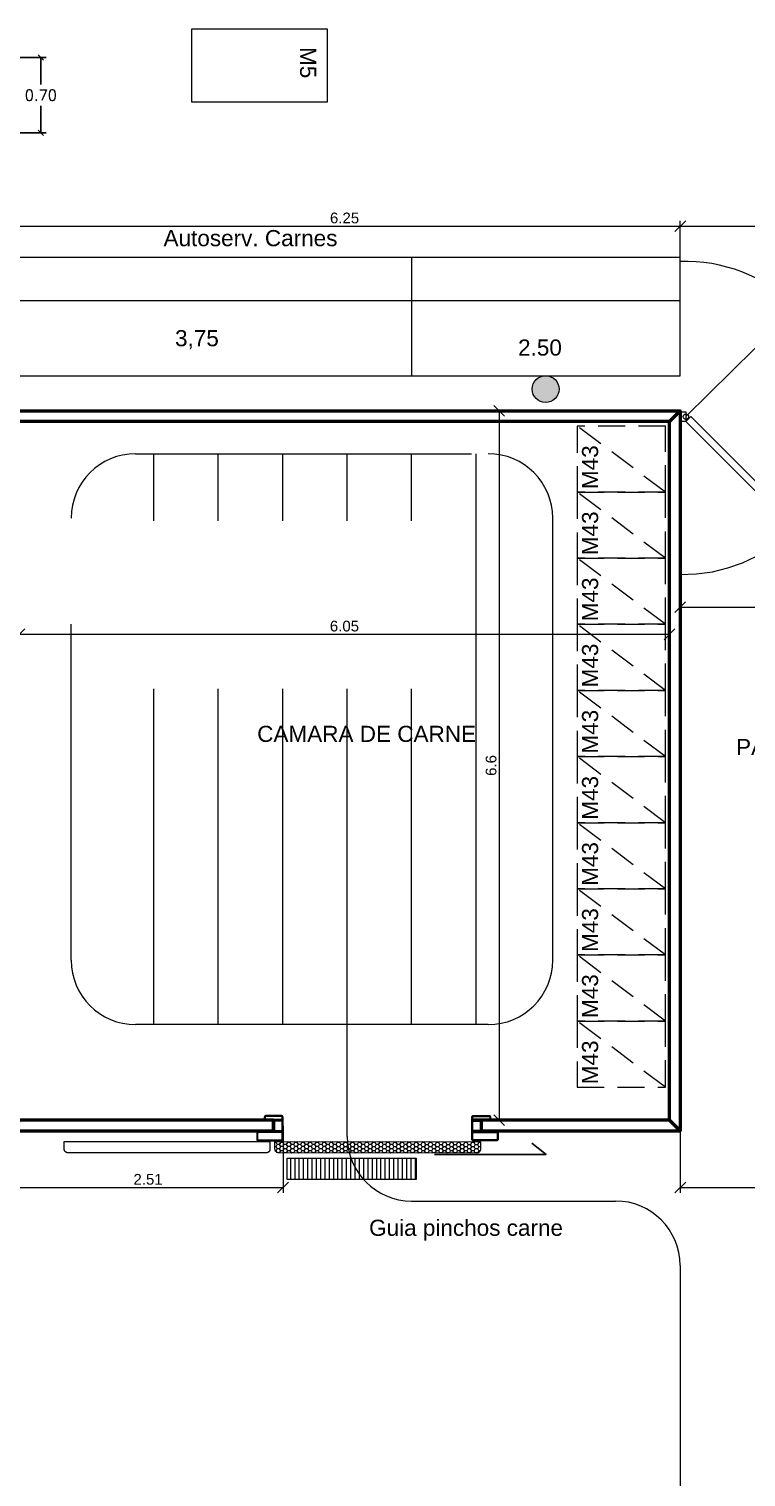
# Model space of a CAD drawing. Header units: inches. Extents: x 2 to 337, y 2 to 182.
# Drawn here: x 153.34 to 160.02, y 48.83 to 62.3 of the extents above; entities that cross this region are included whole.
import ezdxf

# ---------------------------------------------------------------- set-up
doc = ezdxf.new("R2010")
doc.units = ezdxf.units.IN
doc.header["$MEASUREMENT"] = 0
for name, pattern in [('HIDDEN2', [4.7625, 3.175, -1.5875]), ('LZ-COME$0$DASH_15', [0.375, 0.25, -0.125]), ('LÍNEAS_OCULTAS2', [0.1875, 0.125, -0.0625])]:
    doc.linetypes.add(name, pattern=pattern)
for name, color, linetype in [('(C)Paneles 60mm.', 4, 'Continuous'), ('ARQ-MUROS CAMARA', 140, 'Continuous'), ('L CARPINT', 3, 'Continuous')]:
    doc.layers.add(name, color=color, linetype=linetype)
for name, color, linetype, lineweight in [('0-EQUIPAMIENTO-LAB', 6, 'Continuous', 13), ('ARQ-REJILLAS', 4, 'Continuous', 5), ('COMESTIBLES0-EQUIP-TXT', 3, 'Continuous', 9), ('Est-Acero', 4, 'Continuous', 13), ('L COTAS', 1, 'Continuous', 9), ('L EQUIP', 6, 'Continuous', 9), ('L PANELES', 136, 'Continuous', 50), ('L PROYEC', 4, 'HIDDEN2', 9), ('smr acero', 170, 'Continuous', 15)]:
    doc.layers.add(name, color=color, linetype=linetype, lineweight=lineweight)
doc.styles.add('ARIAL', font='ARIAL.TTF')
doc.styles.add('RomanS', font='romans.shx')
doc.styles.get("Standard").update_dxf_attribs({"font": 'ARIAL.TTF'})
doc.dimstyles.new('bases 1-50', dxfattribs={"dimscale": 0.5, "dimtxt": 0.2, "dimasz": 0.1, "dimexe": 0.1, "dimexo": 0.1, "dimgap": 0.1, "dimtad": 1, "dimtih": 1, "dimtoh": 1, "dimzin": 1, "dimdsep": 46, "dimtxsty": 'RomanS', "dimblk": 'OBLIQUE', "dimcen": 0.1, "dimclrd": 256, "dimclre": 256, "dimclrt": 256, "dimadec": 0, "dimazin": 0, "dimtfac": 1, "dimtmove": 0, "dimatfit": 3, "dimfxl": 0, "dimarcsym": 0})
doc.dimstyles.new('cotas 1.50', dxfattribs={"dimscale": 0.5, "dimtxt": 0.2, "dimasz": 0.2, "dimexe": 0.1, "dimexo": 0, "dimgap": 0.05, "dimtad": 1, "dimdsep": 46, "dimtxsty": 'ARIAL', "dimblk": 'OBLIQUE', "dimcen": 0.09, "dimclrd": 256, "dimclre": 256, "dimclrt": 256, "dimadec": 0, "dimazin": 2, "dimtfac": 1, "dimtofl": 0, "dimtmove": 2, "dimatfit": 3, "dimfxl": 0, "dimtolj": 1, "dimtzin": 0, "dimlwd": -1, "dimlwe": -1, "dimarcsym": 0})

# ---------------------------------------------------------------- blocks, each defined once
blk = doc.blocks.new('PVAI')
for p, q in [((3388.779, 759.261), (3388.743, 759.226)), ((3389.399, 759.261), (3389.435, 759.226))]:
    blk.add_line(p, q)
at = {"layer": 'L EQUIP'}
for p, q in [((3387.969, 760.035), (3388.763, 760.82)), ((3387.929, 760), (3387.929, 760.07)), ((3387.929, 760.07), (3387.969, 760.07)), ((3387.969, 760.07), (3387.969, 760)), ((3387.969, 760), (3388.004, 760.035)), ((3388.004, 760.035), (3388.779, 759.261)), ((3390.174, 760.035), (3389.399, 759.261)), ((3390.209, 760), (3390.174, 760.035)), ((3390.249, 760.07), (3390.209, 760.07)), ((3390.209, 760.07), (3390.209, 760)), ((3390.249, 760), (3390.249, 760.07)), ((3387.969, 760), (3387.929, 760)), ((3387.969, 760), (3388.743, 759.226)), ((3390.209, 760), (3389.435, 759.226)), ((3390.209, 760), (3390.249, 760))]:
    blk.add_line(p, q, dxfattribs=at)
for centre in [(3387.969, 760.035), (3390.209, 760.035)]:
    blk.add_circle(centre, 0.0196, dxfattribs=at)
at = {"layer": 'L PROYEC'}
for p, q in [((3387.969, 760.035), (3388.763, 760.82)), ((3390.209, 760.035), (3389.415, 760.82)), ((3390.209, 760.035), (3389.415, 760.82))]:
    blk.add_line(p, q, dxfattribs=at)
for centre, radius, start, end in [((3387.969, 760.03), 1.12, 359.6736, 92.0467), ((3390.209, 760.03), 1.12, 87.9533, 180.3264), ((3387.943, 760.046), 1.146, 269.3146, 359.1608), ((3390.235, 760.046), 1.146, 180.8392, 270.6854)]:
    blk.add_arc(centre, radius, start, end, dxfattribs=at)
blk = doc.blocks.new('_Oblique')
at = {"color": 0, "linetype": 'ByBlock', "lineweight": -2}
blk.add_line((-0.5, -0.5), (0.5, 0.5), dxfattribs=at)
blk = doc.blocks.new('*D280')
at = {"layer": 'Defpoints', "color": 0}
for p in [(159.402, 56.926), (162.411, 56.926), (162.411, 56.926)]:
    blk.add_point(p, dxfattribs=at)
at = {"layer": 'L COTAS'}
for p, q in [((159.402, 56.926), (159.402, 56.976)), ((159.402, 56.926), (162.411, 56.926)), ((162.411, 56.926), (162.411, 56.976))]:
    blk.add_line(p, q, dxfattribs=at)
at = {"layer": 'L COTAS', "xscale": 0.1, "yscale": 0.1, "zscale": 0.1, "rotation": 180}
blk.add_blockref('_Oblique', (159.402, 56.926), dxfattribs=at)
at = {"layer": 'L COTAS', "xscale": 0.1, "yscale": 0.1, "zscale": 0.1}
blk.add_blockref('_Oblique', (162.411, 56.926), dxfattribs=at)
at = {"layer": 'L COTAS', "insert": (160.906, 57.002), "char_height": 0.1, "attachment_point": 5, "style": 'ARIAL'}
blk.add_mtext('\\A1;3.01', dxfattribs=at)
blk = doc.blocks.new('DFGSDFG')
at = {"linetype": 'LZ-COME$0$DASH_15'}
blk.add_line((0.821, -0.615), (0, 0), dxfattribs=at)
blk.add_lwpolyline([(0.821, 0), (0, 0), (0, -0.615), (0.821, -0.615)], close=True, dxfattribs=at)
blk = doc.blocks.new('*D492')
at = {"layer": 'Defpoints', "color": 0}
for p in [(153.253, 56.648), (159.304, 56.673), (159.304, 56.648)]:
    blk.add_point(p, dxfattribs=at)
at = {"layer": 'L COTAS'}
for p, q in [((153.253, 56.648), (153.253, 56.723)), ((159.304, 56.648), (159.304, 56.723)), ((153.253, 56.673), (159.304, 56.673))]:
    blk.add_line(p, q, dxfattribs=at)
at = {"layer": 'L COTAS', "xscale": 0.1, "yscale": 0.1, "zscale": 0.1, "rotation": 180}
blk.add_blockref('_Oblique', (153.253, 56.673), dxfattribs=at)
at = {"layer": 'L COTAS', "xscale": 0.1, "yscale": 0.1, "zscale": 0.1}
blk.add_blockref('_Oblique', (159.304, 56.673), dxfattribs=at)
at = {"layer": 'L COTAS', "insert": (156.278, 56.749), "char_height": 0.1, "attachment_point": 5, "style": 'ARIAL'}
blk.add_mtext('\\A1;6.05', dxfattribs=at)
blk = doc.blocks.new('*D421')
at = {"layer": 'Defpoints', "color": 0}
for p in [(159.404, 60.47), (153.154, 59.912), (159.404, 59.912)]:
    blk.add_point(p, dxfattribs=at)
at = {"layer": 'L COTAS'}
for p, q in [((153.154, 59.912), (153.154, 60.52)), ((159.404, 59.912), (159.404, 60.52)), ((153.154, 60.47), (159.404, 60.47))]:
    blk.add_line(p, q, dxfattribs=at)
at = {"layer": 'L COTAS', "xscale": 0.1, "yscale": 0.1, "zscale": 0.1, "rotation": 180}
blk.add_blockref('_Oblique', (153.154, 60.47), dxfattribs=at)
at = {"layer": 'L COTAS', "xscale": 0.1, "yscale": 0.1, "zscale": 0.1}
blk.add_blockref('_Oblique', (159.404, 60.47), dxfattribs=at)
at = {"layer": 'L COTAS', "insert": (156.279, 60.546), "char_height": 0.1, "attachment_point": 5, "style": 'ARIAL'}
blk.add_mtext('\\A1;6.25', dxfattribs=at)
blk = doc.blocks.new('*D434')
at = {"layer": 'Defpoints', "color": 0}
for p in [(162.407, 60.47), (159.404, 59.912), (162.407, 59.913)]:
    blk.add_point(p, dxfattribs=at)
at = {"layer": 'L COTAS'}
for p, q in [((159.404, 59.912), (159.404, 60.52)), ((162.407, 59.913), (162.407, 60.52)), ((159.404, 60.47), (162.407, 60.47))]:
    blk.add_line(p, q, dxfattribs=at)
at = {"layer": 'L COTAS', "xscale": 0.1, "yscale": 0.1, "zscale": 0.1, "rotation": 180}
blk.add_blockref('_Oblique', (159.404, 60.47), dxfattribs=at)
at = {"layer": 'L COTAS', "xscale": 0.1, "yscale": 0.1, "zscale": 0.1}
blk.add_blockref('_Oblique', (162.407, 60.47), dxfattribs=at)
at = {"layer": 'L COTAS', "insert": (160.905, 60.546), "char_height": 0.1, "attachment_point": 5, "style": 'ARIAL'}
blk.add_mtext('\\A1;3', dxfattribs=at)
blk = doc.blocks.new('*D497')
at = {"layer": 'Defpoints', "color": 0}
for p in [(153.193, 52.054), (155.706, 52.101), (155.706, 51.526)]:
    blk.add_point(p, dxfattribs=at)
at = {"layer": 'L COTAS'}
for p, q in [((153.193, 52.054), (153.193, 51.476)), ((155.706, 52.101), (155.706, 51.476)), ((153.193, 51.526), (155.706, 51.526))]:
    blk.add_line(p, q, dxfattribs=at)
at = {"layer": 'L COTAS', "xscale": 0.1, "yscale": 0.1, "zscale": 0.1, "rotation": 180}
blk.add_blockref('_Oblique', (153.193, 51.526), dxfattribs=at)
at = {"layer": 'L COTAS', "xscale": 0.1, "yscale": 0.1, "zscale": 0.1}
blk.add_blockref('_Oblique', (155.706, 51.526), dxfattribs=at)
at = {"layer": 'L COTAS', "insert": (154.45, 51.602), "char_height": 0.1, "attachment_point": 5, "style": 'ARIAL'}
blk.add_mtext('\\A1;2.51', dxfattribs=at)
blk = doc.blocks.new('*D498')
at = {"layer": 'Defpoints', "color": 0}
for p in [(159.404, 52.054), (162.407, 52.054), (162.407, 51.526)]:
    blk.add_point(p, dxfattribs=at)
at = {"layer": 'L COTAS'}
for p, q in [((159.404, 52.054), (159.404, 51.476)), ((162.407, 52.054), (162.407, 51.476)), ((159.404, 51.526), (162.407, 51.526))]:
    blk.add_line(p, q, dxfattribs=at)
at = {"layer": 'L COTAS', "xscale": 0.1, "yscale": 0.1, "zscale": 0.1, "rotation": 180}
blk.add_blockref('_Oblique', (159.404, 51.526), dxfattribs=at)
at = {"layer": 'L COTAS', "xscale": 0.1, "yscale": 0.1, "zscale": 0.1}
blk.add_blockref('_Oblique', (162.407, 51.526), dxfattribs=at)
at = {"layer": 'L COTAS', "insert": (160.905, 51.602), "char_height": 0.1, "attachment_point": 5, "style": 'ARIAL'}
blk.add_mtext('\\A1;3', dxfattribs=at)
blk = doc.blocks.new('*D506')
at = {"layer": 'Defpoints', "color": 0}
for p in [(157.719, 58.753), (157.719, 52.154), (157.719, 52.154)]:
    blk.add_point(p, dxfattribs=at)
at = {"layer": 'L COTAS'}
for p, q in [((157.719, 58.753), (157.669, 58.753)), ((157.719, 58.753), (157.719, 52.154)), ((157.719, 52.154), (157.669, 52.154))]:
    blk.add_line(p, q, dxfattribs=at)
at = {"layer": 'L COTAS', "xscale": 0.1, "yscale": 0.1, "zscale": 0.1}
for p, rotation in [((157.719, 58.753), 90), ((157.719, 52.154), 270)]:
    blk.add_blockref('_Oblique', p, dxfattribs=dict(at, rotation=rotation))
at = {"layer": 'L COTAS', "insert": (157.643, 55.453), "char_height": 0.1, "attachment_point": 5, "rotation": 90, "style": 'ARIAL'}
blk.add_mtext('\\A1;6.6', dxfattribs=at)
blk = doc.blocks.new('*D515')
at = {"layer": 'Defpoints', "color": 0}
for p in [(153.113, 62.039), (153.452, 62.039), (153.113, 61.339)]:
    blk.add_point(p, dxfattribs=at)
at = {"layer": 'L COTAS', "lineweight": -2}
for p, q in [((153.163, 62.039), (153.502, 62.039)), ((153.452, 62.039), (153.452, 61.789)), ((153.452, 61.339), (153.452, 61.589)), ((153.163, 61.339), (153.502, 61.339))]:
    blk.add_line(p, q, dxfattribs=at)
at = {"layer": 'L COTAS', "lineweight": -2, "xscale": 0.05, "yscale": 0.05, "zscale": 0.05}
for p, rotation in [((153.452, 62.039), 90), ((153.452, 61.339), 270)]:
    blk.add_blockref('_Oblique', p, dxfattribs=dict(at, rotation=rotation))
at = {"layer": 'L COTAS', "insert": (153.452, 61.689), "char_height": 0.1, "attachment_point": 5, "style": 'RomanS'}
blk.add_mtext('0.70', dxfattribs=at)
blk = doc.blocks.new('PPiv MT 1_00')
at = {"layer": 'L COTAS'}
h = blk.add_hatch(dxfattribs=at)
h.set_pattern_fill('HONEY', color=256, scale=0.1, angle=0.02668, style=0)
h.set_pattern_definition([(0.026676, (-36.510646, -16.688191), (0.018744958, 0.010834046), [0.0125, -0.025]), (120.026676, (-36.510646, -16.688191), (-0.018755038, 0.0108165868), [0.0125, -0.025]), (60.026676, (-36.510646, -16.688191), (-1.008e-05, 0.0216506327), [-0.025, 0.0125])])
edge = h.paths.add_edge_path()
edge.add_line((0.0234, -0.1141), (1.0734, -0.1137))
edge.add_arc((1.0733, -0.0937), 0.02, 270.02668, 360.02668)
edge.add_line((1.0933, -0.0936), (1.0933, -0.0536))
edge.add_line((1.0933, -0.0536), (0.0033, -0.0542))
edge.add_line((0.0033, -0.0542), (0.0033, -0.0942))
edge.add_arc((0.0233, -0.0941), 0.02, 180.02668, 270.02668)
for points in [[(-0.05, 0.06), (0.05, 0.06), (0.05, 0.075, 0.414214), (0.04, 0.085), (-0.04, 0.085, 0.414214), (-0.05, 0.075)], [(-0.04, 0.08, 0.414214), (-0.045, 0.075), (-0.045, 0.065), (0.045, 0.065), (0.045, 0.075, 0.414214), (0.04, 0.08)], [(1.15, 0.06), (1.05, 0.06), (1.05, 0.075, -0.414214), (1.06, 0.085), (1.14, 0.085, -0.414214), (1.15, 0.075)], [(1.14, 0.08, -0.414214), (1.145, 0.075), (1.145, 0.065), (1.055, 0.065), (1.055, 0.075, -0.414214), (1.06, 0.08)], [(0.05, 0), (-0.09, 0), (-0.09, -0.04, 0.414214), (-0.08, -0.05), (0.04, -0.05, 0.414214), (0.05, -0.04)], [(1.05, 0), (1.19, 0), (1.19, -0.04, -0.414214), (1.18, -0.05), (1.06, -0.05, -0.414214), (1.05, -0.04)], [(-0.08, -0.045), (0.04, -0.045, 0.414214), (0.045, -0.04), (0.045, -0.005), (-0.085, -0.005), (-0.085, -0.04, 0.414214)], [(0.0234, -0.1141), (1.0734, -0.1137, 0.414214), (1.0933, -0.0936), (1.0933, -0.0536), (0.0033, -0.0542), (0.0033, -0.0942, 0.414214)], [(1.18, -0.045), (1.06, -0.045, -0.414214), (1.055, -0.04), (1.055, -0.005), (1.185, -0.005), (1.185, -0.04, -0.414214)]]:
    blk.add_lwpolyline(points, format="xyb", close=True, dxfattribs=at)
for points in [[(0, 0), (0.05, 0), (0.05, 0.06), (0, 0.06)], [(0.005, 0.005), (0.045, 0.005), (0.045, 0.055), (0.005, 0.055)], [(1.1, 0), (1.05, 0), (1.05, 0.06), (1.1, 0.06)], [(1.095, 0.005), (1.055, 0.005), (1.055, 0.055), (1.095, 0.055)]]:
    blk.add_lwpolyline(points, close=True, dxfattribs=at)
at = {"layer": 'L PROYEC'}
blk.add_lwpolyline([(1.14, -0.1136), (2.19, -0.1131, 0.414214), (2.21, -0.0931), (2.21, -0.0531), (1.12, -0.0536), (1.12, -0.0936, 0.414214)], format="xyb", close=True, dxfattribs=at)

msp = doc.modelspace()

# ---------------------------------------------------------------- hatches: boundary and pattern name
at = {"layer": 'ARQ-REJILLAS'}
h = msp.add_hatch(dxfattribs=at)
h.set_pattern_fill('_USER', color=256, scale=0.04, angle=450, style=0, pattern_type=0)
h.set_pattern_definition([(90, (-3221.342202, -700.556917), (-0.04, 1e-17), [])])
h.paths.add_polyline_path([(156.944, 51.8), (156.944, 51.6), (155.744, 51.6), (155.744, 51.8)])
at = {"layer": 'smr acero'}
h = msp.add_hatch(color=256, dxfattribs=at)
h.dxf.hatch_style = 1
h.paths.add_polyline_path([(158.025, 58.954, 1), (158.275, 58.954, 1)])

# ---------------------------------------------------------------- linework, layer by layer
at = {"layer": '0-EQUIPAMIENTO-LAB'}
msp.add_lwpolyline([(156.117, 61.625), (154.857, 61.625), (154.857, 62.305), (156.117, 62.305)], close=True, dxfattribs=at)
at = {"layer": 'ARQ-REJILLAS'}
msp.add_lwpolyline([(155.744, 51.6), (155.744, 51.8), (156.944, 51.8), (156.944, 51.6)], close=True, dxfattribs=at)
at = {"layer": 'Est-Acero'}
msp.add_circle((158.15, 58.954), 0.125, dxfattribs=at)
at = {"layer": 'L CARPINT'}
msp.add_lwpolyline([(157.116, 51.835), (158.155, 51.835), (158.022, 51.938)], dxfattribs=at)
at = {"layer": 'L COTAS'}
msp.add_line((157.503, 53.042), (157.503, 58.353), dxfattribs=at)
at = {"layer": 'L EQUIP', "linetype": 'ByBlock', "ltscale": 0.01}
for p, q in [((156.904, 59.079), (156.904, 60.179)), ((159.404, 60.179), (156.904, 60.179)), ((159.404, 59.079), (159.404, 60.179)), ((153.154, 59.779), (156.904, 59.779)), ((156.904, 59.779), (159.404, 59.779)), ((156.904, 59.079), (159.404, 59.079))]:
    msp.add_line(p, q, dxfattribs=at)
msp.add_lwpolyline([(153.154, 59.079), (156.904, 59.079), (156.904, 60.179), (153.154, 60.179), (153.154, 59.079)], dxfattribs=at)
at = {"layer": 'L PANELES'}
msp.add_lwpolyline([(159.304, 58.653), (153.253, 58.653), (153.193, 58.753), (159.404, 58.753), (159.304, 58.653)], dxfattribs=at)
for points in [[(159.304, 58.653), (159.404, 58.753), (159.404, 52.054), (159.304, 52.154)], [(155.619, 52.154), (153.253, 52.154), (153.193, 52.054), (155.619, 52.054)], [(159.304, 52.154), (157.551, 52.154), (157.551, 52.054), (159.404, 52.054)]]:
    msp.add_lwpolyline(points, close=True, dxfattribs=at)
at = {"layer": 'L PROYEC', "linetype": 'LÍNEAS_OCULTAS2', "ltscale": 25}
for p, q in [((154.334, 58.353), (157.617, 58.353)), ((154.503, 53.042), (154.503, 58.353)), ((155.103, 53.042), (155.103, 58.353)), ((155.703, 53.042), (155.703, 58.353)), ((156.303, 53.042), (156.303, 58.353)), ((156.903, 53.042), (156.903, 58.353)), ((153.734, 53.642), (153.734, 57.753)), ((156.303, 52.001), (156.303, 53.042)), ((156.903, 51.401), (158.802, 51.401)), ((159.402, 50.801), (159.402, 44.298))]:
    msp.add_line(p, q, dxfattribs=at)
at = {"layer": 'L PROYEC', "linetype": 'LÍNEAS_OCULTAS2', "ltscale": 50}
for p, q in [((158.217, 53.642), (158.217, 57.753)), ((157.617, 53.042), (154.334, 53.042))]:
    msp.add_line(p, q, dxfattribs=at)
at = {"layer": 'L PROYEC', "linetype": 'LÍNEAS_OCULTAS2', "ltscale": 25}
for centre, start, end in [((154.334, 57.753), 90, 180), ((157.617, 57.753), 0, 90), ((156.903, 52.001), 180, 270), ((158.802, 50.801), 0, 90)]:
    msp.add_arc(centre, 0.6, start, end, dxfattribs=at)
at = {"layer": 'L PROYEC', "linetype": 'LÍNEAS_OCULTAS2', "ltscale": 50}
for centre, start, end in [((154.334, 53.642), 180, 270), ((157.617, 53.642), 270, 0)]:
    msp.add_arc(centre, 0.6, start, end, dxfattribs=at)

# ---------------------------------------------------------------- block references
at = {"layer": '(C)Paneles 60mm.', "color": 5, "xscale": -1.756279808007918, "yscale": 1.756279808007918, "zscale": 1.756279808007918}
msp.add_blockref('PPiv MT 1_00', (157.551, 52.048), dxfattribs=at)
at = {"layer": '0-EQUIPAMIENTO-LAB'}
for p in [(158.445, 58.611), (158.445, 57.996), (158.445, 57.381), (158.445, 56.766), (158.445, 56.151), (158.445, 55.535), (158.445, 54.92), (158.445, 54.305), (158.445, 53.69), (158.445, 53.075)]:
    msp.add_blockref('DFGSDFG', p, dxfattribs=at)
at = {"layer": 'ARQ-MUROS CAMARA', "xscale": 1.294332851680443, "yscale": 1.294332851680443, "zscale": 1.294332851680443}
msp.add_blockref('PVAI', (-4225.704, -925.04), dxfattribs=at)

# ---------------------------------------------------------------- texts
at = {"layer": 'COMESTIBLES0-EQUIP-TXT', "style": 'ARIAL'}
for s, rotation, p in [('M5', 270, (155.865, 62.137)), ('M43', 90, (158.639, 58.024)), ('M43', 90, (158.639, 57.409)), ('M43', 90, (158.639, 56.794)), ('M43', 90, (158.639, 56.179)), ('M43', 90, (158.639, 55.563)), ('M43', 90, (158.639, 54.948)), ('M43', 90, (158.639, 54.333)), ('M43', 90, (158.639, 53.718)), ('M43', 90, (158.639, 53.103)), ('M43', 90, (158.639, 52.487))]:
    msp.add_text(s, height=0.15, rotation=rotation, dxfattribs=at).set_placement(p)
at = {"layer": 'COMESTIBLES0-EQUIP-TXT', "char_height": 0.15, "style": 'ARIAL'}
for s, insert, width, attachment_point in [('CAMARA DE CARNE', (157.503, 55.822), 2.86224, 3), ('Guia pinchos carne', (156.507, 51.227), 3.70593, 1)]:
    msp.add_mtext(s, dxfattribs=dict(at, insert=insert, width=width, attachment_point=attachment_point))
at = {"layer": 'L EQUIP', "linetype": 'ByBlock', "ltscale": 0.01, "char_height": 0.15, "attachment_point": 1}
for s, insert, width in [('Autoserv. Carnes', (154.594, 60.434), 6.39684), ('3,75', (154.701, 59.503), 4.44912), ('2.50', (157.894, 59.416), 4.44912), ('PASILLO TECNICO', (159.923, 55.7), 7.3024)]:
    msp.add_mtext(s, dxfattribs=dict(at, insert=insert, width=width))

# ---------------------------------------------------------------- dimensions: what is measured, and where the dimension line sits
at = {"layer": 'L COTAS'}
dim = msp.add_linear_dim(base=(153.452, 62.039), p1=(153.113, 61.339), p2=(153.113, 62.039), angle=90, dimstyle='bases 1-50', override={"dimfxl": 0.18, "dimarcsym": 1}, dxfattribs=at)
dim.commit()
dim.dimension.update_dxf_attribs({"geometry": '*D515', "text_midpoint": (153.452, 61.689)})
for base, p1, p2, picture, middle in [((159.404, 60.47), (153.154, 59.912), (159.404, 59.912), '*D421', (156.279, 60.546)), ((162.407, 60.47), (159.404, 59.912), (162.407, 59.913), '*D434', (160.905, 60.546)), ((162.411, 56.926), (159.402, 56.926), (162.411, 56.926), '*D280', (160.906, 57.002)), ((159.304, 56.673), (153.253, 56.648), (159.304, 56.648), '*D492', (156.278, 56.749)), ((155.706, 51.526), (153.193, 52.054), (155.706, 52.101), '*D497', (154.45, 51.602)), ((162.407, 51.526), (159.404, 52.054), (162.407, 52.054), '*D498', (160.905, 51.602))]:
    dim = msp.add_linear_dim(base=base, p1=p1, p2=p2, dimstyle='cotas 1.50', dxfattribs=at)
    dim.commit()
    dim.dimension.update_dxf_attribs({"geometry": picture, "text_midpoint": middle})
dim = msp.add_linear_dim(base=(157.719, 52.154), p1=(157.719, 58.753), p2=(157.719, 52.154), angle=90, dimstyle='cotas 1.50', dxfattribs=at)
dim.commit()
dim.dimension.update_dxf_attribs({"geometry": '*D506', "text_midpoint": (157.643, 55.453)})

doc.saveas('drawing.dxf')
